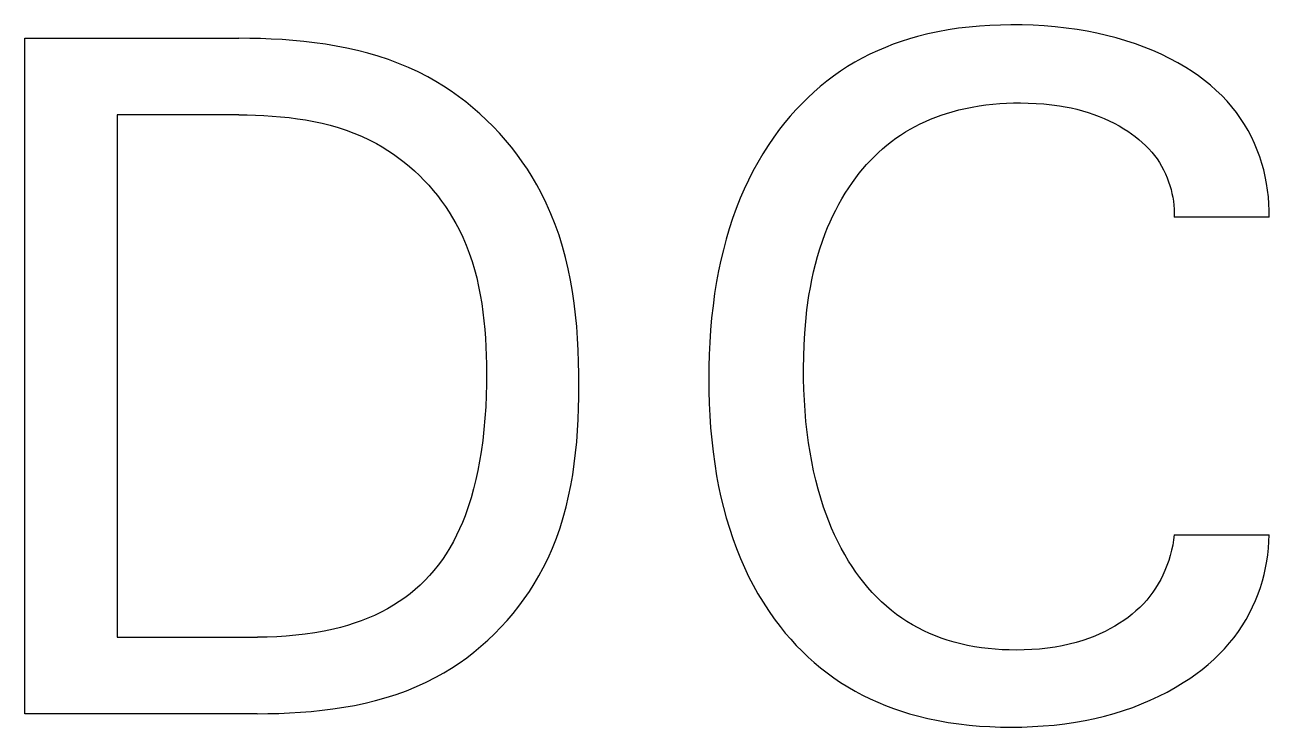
# Model space of a CAD drawing. Extents: x 10 to 622, y -523 to 292.
# Drawn here: x 285.577 to 286.211, y 117.151 to 117.509 of the extents above; entities that cross this region are included whole.
import ezdxf

# ---------------------------------------------------------------- set-up
doc = ezdxf.new("R2010")
doc.units = 0
doc.header["$LTSCALE"] = 5
doc.header["$MEASUREMENT"] = 0
doc.layers.get('0').update_dxf_attribs({"linetype": 'CONTINUOUS'})

msp = doc.modelspace()

# ---------------------------------------------------------------- linework, layer by layer
at = {"color": 7, "linetype": 'Continuous'}
for p, q in [((286.0525206284902, 117.5070306659788), (286.0472399001984, 117.5062437147582)), ((286.0578244459043, 117.5076594192925), (286.0525206284902, 117.5070306659788)), ((286.0631459067578, 117.5081383188054), (286.0578244459043, 117.5076594192925)), ((286.0684795653276, 117.5084757085627), (286.0631459067578, 117.5081383188054)), ((286.0738199759106, 117.5086799326909), (286.0684795653276, 117.5084757085627)), ((286.0791616928242, 117.5087593352757), (286.0738199759106, 117.5086799326909)), ((286.0848128890422, 117.5087141233343), (286.0791616928242, 117.5087593352757)), ((286.0904568558761, 117.5085331360792), (286.0848128890422, 117.5087141233343)), ((286.0960910034647, 117.5082111470343), (286.0904568558761, 117.5085331360792)), ((286.1017127418652, 117.5077429296019), (286.0960910034647, 117.5082111470343)), ((286.1073194811959, 117.5071232572857), (286.1017127418652, 117.5077429296019)), ((286.1129086314938, 117.5063469035285), (286.1073194811959, 117.5071232572857)), ((285.5768608732686, 117.1577098552684), (285.5768608732686, 117.5019286296305)), ((285.5768608732686, 117.5019286296305), (285.6859082099949, 117.5019286296305)), ((285.6913793511832, 117.5018900620834), (285.6859082099949, 117.5019286296305)), ((285.6968748010001, 117.5017691430293), (285.6913793511832, 117.5018900620834)), ((285.7023872389045, 117.501558047768), (285.6968748010001, 117.5017691430293)), ((285.7079093443957, 117.5012489516195), (285.7023872389045, 117.501558047768)), ((285.7134337969323, 117.5008340299039), (285.7079093443957, 117.5012489516195)), ((285.7189532759736, 117.5003054579615), (285.7134337969323, 117.5008340299039)), ((285.7244604609982, 117.499655411072), (285.7189532759736, 117.5003054579615)), ((286.0233124195756, 117.5003237529869), (286.0192320202773, 117.4988711851529)), ((286.0274339402612, 117.5016499373342), (286.0233124195756, 117.5003237529869)), ((286.0315907070053, 117.5028502327765), (286.0274339402612, 117.5016499373342)), ((286.036769493753, 117.504161842253), (286.0315907070053, 117.5028502327765)), ((286.0419877067117, 117.5052902215449), (286.036769493753, 117.504161842253)), ((286.0472399001984, 117.5062437147582), (286.0419877067117, 117.5052902215449)), ((286.117937422744, 117.5055065253425), (286.1129086314938, 117.5063469035285)), ((286.1229427633207, 117.5045279943642), (286.117937422744, 117.5055065253425)), ((286.127917655965, 117.5034051738613), (286.1229427633207, 117.5045279943642)), ((286.1328551034381, 117.502131927142), (286.127917655965, 117.5034051738613)), ((286.1377481085216, 117.5007021174943), (286.1328551034381, 117.502131927142)), ((286.1425896739361, 117.4991096082464), (286.1377481085216, 117.5007021174943)), ((285.7299480314854, 117.4988760645957), (285.7244604609982, 117.499655411072)), ((285.7354086669143, 117.4979595938124), (285.7299480314854, 117.4988760645957)), ((285.7408350467437, 117.4968981740826), (285.7354086669143, 117.4979595938124)), ((285.7462198504526, 117.4956839807061), (285.7408350467437, 117.4968981740826)), ((285.7515557575201, 117.4943091890029), (285.7462198504526, 117.4956839807061)), ((285.7568354473849, 117.4927659742931), (285.7515557575201, 117.4943091890029)), ((286.0112180870349, 117.495584920516), (286.0072963037072, 117.4937502345094)), ((286.0151986176542, 117.4972917391898), (286.0112180870349, 117.495584920516)), ((286.0192320202773, 117.4988711851529), (286.0151986176542, 117.4972917391898)), ((286.1470244005397, 117.4974833275934), (286.1425896739361, 117.4991096082464)), ((286.1514020693787, 117.4957083416559), (286.1470244005397, 117.4974833275934)), ((286.1557158131262, 117.4937809556706), (286.1514020693787, 117.4957083416559)), ((285.7620515995665, 117.491046511917), (285.7568354473849, 117.4927659742931)), ((285.7671968935034, 117.4891429771542), (285.7620515995665, 117.491046511917)), ((285.7722640086748, 117.4870475453451), (285.7671968935034, 117.4891429771542)), ((285.9959421905579, 117.4874740265548), (285.9923141494801, 117.4851229252386)), ((285.9996524801605, 117.4896952821509), (285.9959421905579, 117.4874740265548)), ((286.0034391429797, 117.4917871866086), (285.9996524801605, 117.4896952821509)), ((286.0072963037072, 117.4937502345094), (286.0034391429797, 117.4917871866086)), ((286.1599587643952, 117.4916974748132), (286.1557158131262, 117.4937809556706)), ((286.1641240558389, 117.4894542043409), (286.1599587643952, 117.4916974748132)), ((286.1682048201509, 117.4870474494498), (286.1641240558389, 117.4894542043409)), ((285.7772456245799, 117.4847523918298), (285.7722640086748, 117.4870475453451)), ((285.7821344206371, 117.4822496919082), (285.7772456245799, 117.4847523918298)), ((285.7861674774418, 117.4799808888666), (285.7821344206371, 117.4822496919082)), ((285.9887962832141, 117.482659017396), (285.9853671095926, 117.4800718096595)), ((285.9923141494801, 117.4851229252386), (285.9887962832141, 117.482659017396)), ((286.1714841389388, 117.4849479368866), (286.1682048201509, 117.4870474494498)), ((286.1746908575934, 117.4827342222328), (286.1714841389388, 117.4849479368866)), ((286.1778139127207, 117.4804046668048), (286.1746908575934, 117.4827342222328)), ((285.7901255921904, 117.4775651081138), (285.7861674774418, 117.4799808888666)), ((285.7940046065986, 117.4750076060525), (285.7901255921904, 117.4775651081138)), ((285.7978003623818, 117.4723136391264), (285.7940046065986, 117.4750076060525)), ((285.9820283399703, 117.4773666525455), (285.9787816857216, 117.4745488965299)), ((285.9853671095926, 117.4800718096595), (285.9820283399703, 117.4773666525455)), ((286.1808422409877, 117.4779576318376), (286.1778139127207, 117.4804046668048)), ((286.1837647790408, 117.475391478607), (286.1808422409877, 117.4779576318376)), ((286.1865704634863, 117.4727045683885), (286.1837647790408, 117.475391478607)), ((285.801508701236, 117.4694884637181), (285.7978003623818, 117.4723136391264)), ((285.8051254648968, 117.4665373362304), (285.801508701236, 117.4694884637181)), ((285.9725715688854, 117.4685969899199), (285.9696115290269, 117.4654735403584)), ((285.9756288582419, 117.4716238921695), (285.9725715688854, 117.4685969899199)), ((285.9787816857216, 117.4745488965299), (285.9756288582419, 117.4716238921695)), ((286.0699430436008, 117.4683520555638), (286.0734608514105, 117.4686436673829)), ((286.0734608514105, 117.4686436673829), (286.0769852315105, 117.4688453938191)), ((286.0769852315105, 117.4688453938191), (286.0805129488318, 117.4689611548156)), ((286.0805129488318, 117.4689611548156), (286.0840407683052, 117.4689948702144)), ((286.0840407683052, 117.4689948702144), (286.088027990335, 117.4689366518654)), ((286.088027990335, 117.4689366518654), (286.0920084809238, 117.4687698123057)), ((286.0920084809238, 117.4687698123057), (286.0959795178476, 117.4684857096394)), ((286.0959795178476, 117.4684857096394), (286.0999383788827, 117.4680757020113)), ((286.1892482310111, 117.469895262478), (286.1865704634863, 117.4727045683885)), ((286.1917870182418, 117.4669619220906), (286.1892482310111, 117.469895262478)), ((285.6239439515313, 117.4628960258834), (285.6239439515313, 117.1967424590156)), ((285.6859082099949, 117.4628960258834), (285.6239439515313, 117.4628960258834)), ((285.6859082099949, 117.4628960258834), (285.6901307752308, 117.4628629545989)), ((285.6901307752308, 117.4628629545989), (285.694373416379, 117.4627593701188)), ((285.694373416379, 117.4627593701188), (285.6986295966639, 117.4625787163307)), ((285.6986295966639, 117.4625787163307), (285.7028927793509, 117.4623144372439)), ((285.7028927793509, 117.4623144372439), (285.7071564277052, 117.4619599768068)), ((285.8086464950801, 117.4634655131069), (285.8051254648968, 117.4665373362304)), ((285.8120676334811, 117.4602782507098), (285.8086464950801, 117.4634655131069)), ((285.9667504500616, 117.4622588939405), (285.9639900433438, 117.4589584012028)), ((285.9696115290269, 117.4654735403584), (285.9667504500616, 117.4622588939405)), ((286.0409438842554, 117.461764907177), (286.043655828655, 117.4627535623179)), ((286.043655828655, 117.4627535623179), (286.0463941462871, 117.4636636051598)), ((286.0463941462871, 117.4636636051598), (286.0491553786845, 117.4644952783972)), ((286.0491553786845, 117.4644952783972), (286.052565816316, 117.4654085200237)), ((286.052565816316, 117.4654085200237), (286.0560022366539, 117.4662083569729)), ((286.0560022366539, 117.4662083569729), (286.0594614046084, 117.4668987091069)), ((286.0594614046084, 117.4668987091069), (286.0629400851307, 117.4674834963285)), ((286.0629400851307, 117.4674834963285), (286.0664350431512, 117.46796663852)), ((286.0664350431512, 117.46796663852), (286.0699430436008, 117.4683520555638)), ((286.0999383788827, 117.4680757020113), (286.103882341866, 117.467531147566)), ((286.103882341866, 117.467531147566), (286.1068610930116, 117.4670232929166)), ((286.1068610930116, 117.4670232929166), (286.1098252584333, 117.4664299819068)), ((286.1098252584333, 117.4664299819068), (286.1127703856411, 117.4657481047832)), ((286.1127703856411, 117.4657481047832), (286.1156920222054, 117.4649745518532)), ((286.1156920222054, 117.4649745518532), (286.1185857156769, 117.4641062133633)), ((286.1185857156769, 117.4641062133633), (286.1214470135654, 117.4631399796413)), ((286.1214470135654, 117.4631399796413), (286.124092447487, 117.4621443051506)), ((286.124092447487, 117.4621443051506), (286.126702718752, 117.4610596322074)), ((286.1940383349494, 117.4640911821799), (286.1917870182418, 117.4669619220906)), ((286.1961552807155, 117.461116794716), (286.1940383349494, 117.4640911821799)), ((285.7071564277052, 117.4619599768068), (285.7114140049919, 117.4615087789478)), ((285.7114140049919, 117.4615087789478), (285.715658974456, 117.4609542876557)), ((285.715658974456, 117.4609542876557), (285.7198847993426, 117.4602899468588)), ((285.7198847993426, 117.4602899468588), (285.7240849429169, 117.4595092005258)), ((285.7240849429169, 117.4595092005258), (285.7282528684239, 117.4586054926255)), ((285.7282528684239, 117.4586054926255), (285.7323820391489, 117.4575722671063)), ((285.7323820391489, 117.4575722671063), (285.7364659183168, 117.4564029679167)), ((285.7364659183168, 117.4564029679167), (285.7404979691927, 117.4550910390052)), ((285.815384721836, 117.456980805503), (285.8120676334811, 117.4602782507098)), ((285.8185936018201, 117.4535784338487), (285.815384721836, 117.456980805503)), ((285.9639900433438, 117.4589584012028), (285.9613320202483, 117.4555774126618)), ((286.0279008088825, 117.4556339535314), (286.0304290093812, 117.45701931022)), ((286.0304290093812, 117.45701931022), (286.0330008756919, 117.4583248412384)), ((286.0330008756919, 117.4583248412384), (286.0356129492661, 117.4595507893014)), ((286.0356129492661, 117.4595507893014), (286.0382617716165, 117.4606973970629)), ((286.0382617716165, 117.4606973970629), (286.0409438842554, 117.461764907177)), ((286.126702718752, 117.4610596322074), (286.1292749576895, 117.4598854813757)), ((286.1292749576895, 117.4598854813757), (286.131806294568, 117.4586213731384)), ((286.131806294568, 117.4586213731384), (286.1342938596963, 117.4572668279786)), ((286.1342938596963, 117.4572668279786), (286.1367347833628, 117.4558213664399)), ((286.1367347833628, 117.4558213664399), (286.1387042785218, 117.4545639011592)), ((286.1981360907303, 117.4580461800433), (286.1961552807155, 117.461116794716)), ((286.1999790002044, 117.4548867585669), (286.1981360907303, 117.4580461800433)), ((285.7404979691927, 117.4550910390052), (285.744471655042, 117.4536299243607)), ((285.744471655042, 117.4536299243607), (285.7483804391096, 117.4520130679116)), ((285.7483804391096, 117.4520130679116), (285.7522177846607, 117.4502339136062)), ((285.7522177846607, 117.4502339136062), (285.7559771549403, 117.4482859054335)), ((285.8216901151894, 117.4500763922107), (285.8185936018201, 117.4535784338487)), ((285.8246701036395, 117.4464799369513), (285.8216901151894, 117.4500763922107)), ((285.9583227810991, 117.4514824077357), (285.9554583828727, 117.4472885008994)), ((285.9613320202483, 117.4555774126618), (285.9583227810991, 117.4514824077357)), ((286.0182909850704, 117.4492881899573), (286.0206127871932, 117.4509965029252)), ((286.0206127871932, 117.4509965029252), (286.0229892392705, 117.4526227925684)), ((286.0229892392705, 117.4526227925684), (286.025419732683, 117.454168528539)), ((286.025419732683, 117.454168528539), (286.0279008088825, 117.4556339535314)), ((286.1387042785218, 117.4545639011592), (286.1406332917913, 117.4532426801227)), ((286.1406332917913, 117.4532426801227), (286.1425148261554, 117.451855759547)), ((286.1425148261554, 117.451855759547), (286.1443418846586, 117.4504011956693)), ((286.1443418846586, 117.4504011956693), (286.1461074703054, 117.4488770446861)), ((286.2016822443687, 117.451645950611), (286.1999790002044, 117.4548867585669)), ((286.2032440584337, 117.4483311765806), (286.2016822443687, 117.451645950611)), ((285.7559771549403, 117.4482859054335), (285.7589292342535, 117.4465997208125)), ((285.7589292342535, 117.4465997208125), (285.7618241576592, 117.444804762593)), ((285.7618241576592, 117.444804762593), (285.7646590437424, 117.4429049074276)), ((285.827529408886, 117.4427943244939), (285.8246701036395, 117.4464799369513)), ((285.9554583828727, 117.4472885008994), (285.9527381103429, 117.4430018660406)), ((286.0095955182144, 117.4417131524581), (286.0116790700212, 117.4437113923145)), ((286.0116790700212, 117.4437113923145), (286.0138233496535, 117.4456422409788)), ((286.0138233496535, 117.4456422409788), (286.01602758027, 117.4475023047575)), ((286.01602758027, 117.4475023047575), (286.0182909850704, 117.4492881899573)), ((286.1461074703054, 117.4488770446861), (286.1478045860998, 117.4472813628751)), ((286.1478045860998, 117.4472813628751), (286.1494262350462, 117.4456122064126)), ((286.1494262350462, 117.4456122064126), (286.1509654201489, 117.4438676315356)), ((286.1509654201489, 117.4438676315356), (286.1523184878002, 117.4421753952042)), ((286.2046626776101, 117.4449498568403), (286.2032440584337, 117.4483311765806)), ((286.2059363371085, 117.4415094117346), (286.2046626776101, 117.4449498568403)), ((285.7646590437424, 117.4429049074276), (285.767431011149, 117.4409040319084)), ((285.767431011149, 117.4409040319084), (285.7701371785046, 117.4388060126471)), ((285.7701371785046, 117.4388060126471), (285.7727746644147, 117.4366147262966)), ((285.8302638726447, 117.4390248112614), (285.827529408886, 117.4427943244939)), ((285.8328693366312, 117.4351766536569), (285.8302638726447, 117.4390248112614)), ((285.9501612482231, 117.4386286770673), (285.9477270812674, 117.4341751078267)), ((285.9527381103429, 117.4430018660406), (285.9501612482231, 117.4386286770673)), ((286.0037169979538, 117.4353480223663), (286.0056137053598, 117.4375280738008)), ((286.0056137053598, 117.4375280738008), (286.0075734710537, 117.4396509150625)), ((286.0075734710537, 117.4396509150625), (286.0095955182144, 117.4417131524581)), ((286.1523184878002, 117.4421753952042), (286.1535926730421, 117.4404205522407)), ((286.1535926730421, 117.4404205522407), (286.1547865927832, 117.4386075144566)), ((286.1547865927832, 117.4386075144566), (286.1558988639932, 117.4367406936228)), ((286.2070122241104, 117.4381870619552), (286.2059363371085, 117.4415094117346)), ((286.2079537009298, 117.4348242786795), (286.2070122241104, 117.4381870619552)), ((285.7727746644147, 117.4366147262966), (285.775340587525, 117.4343340494486)), ((285.775340587525, 117.4343340494486), (285.7778320664206, 117.4319678587152)), ((285.7778320664206, 117.4319678587152), (285.7802462197679, 117.4295200307287)), ((285.8353416425413, 117.4312551081035), (285.8328693366312, 117.4351766536569)), ((285.8376766321106, 117.4272654309839), (285.8353416425413, 117.4312551081035)), ((285.9477270812674, 117.4341751078267), (285.9454348942296, 117.4296473322063)), ((285.9984129938111, 117.4284985438189), (286.0001158653687, 117.4308298637123)), ((286.0001158653687, 117.4308298637123), (286.0018841256764, 117.4331141544525)), ((286.0018841256764, 117.4331141544525), (286.0037169979538, 117.4353480223663)), ((286.1558988639932, 117.4367406936228), (286.1569281035804, 117.4348245015307)), ((286.1569281035804, 117.4348245015307), (286.1578729285349, 117.4328633499514)), ((286.1578729285349, 117.4328633499514), (286.1587319557651, 117.4308616506963)), ((286.1587319557651, 117.4308616506963), (286.1595038022205, 117.4288238155162)), ((286.2087592464031, 117.4314274578769), (286.2079537009298, 117.4348242786795)), ((286.2094273393872, 117.4280029954968), (286.2087592464031, 117.4314274578769)), ((285.7802462197679, 117.4295200307287), (285.7825801661519, 117.4269944421012)), ((285.7825801661519, 117.4269944421012), (285.7848310242183, 117.4243949694449)), ((285.7848310242183, 117.4243949694449), (285.7869959125931, 117.421725489392)), ((285.8398701470347, 117.4232128787212), (285.8376766321106, 117.4272654309839)), ((285.9432839718431, 117.4250515240739), (285.9412735988622, 117.420393857337)), ((285.9454348942296, 117.4296473322063), (285.9432839718431, 117.4250515240739)), ((285.9947664357881, 117.423007624083), (285.9965470813707, 117.425779970515)), ((285.9965470813707, 117.425779970515), (285.9984129938111, 117.4284985438189)), ((286.1595038022205, 117.4288238155162), (286.1601507036388, 117.4268724739695)), ((286.1601507036388, 117.4268724739695), (286.160717647126, 117.4248966092649)), ((286.160717647126, 117.4248966092649), (286.161203471936, 117.4228999239004)), ((286.2099564587387, 117.4245572875088), (286.2094273393872, 117.4280029954968)), ((286.210345083294, 117.4210967298216), (286.2099564587387, 117.4245572875088)), ((285.7869959125931, 117.421725489392), (285.7890719498813, 117.4189898785546)), ((285.7890719498813, 117.4189898785546), (285.7910562547088, 117.4161920135448)), ((285.8424785557725, 117.4179182067343), (285.8398701470347, 117.4232128787212)), ((285.8448556365958, 117.4125339040661), (285.8424785557725, 117.4179182067343)), ((285.9412735988622, 117.420393857337), (285.9392418896019, 117.4152562092685)), ((285.9914561623169, 117.4173146038868), (285.9930698613688, 117.4201847525309)), ((285.9930698613688, 117.4201847525309), (285.9947664357881, 117.423007624083)), ((286.161203471936, 117.4228999239004), (286.1616070174033, 117.4208861203744)), ((286.1616070174033, 117.4208861203744), (286.1619271227819, 117.4188589012253)), ((286.1619271227819, 117.4188589012253), (286.1621626274065, 117.4168219689312)), ((286.2105916919101, 117.4176277184453), (286.210345083294, 117.4210967298216)), ((285.7910562547088, 117.4161920135448), (285.7929459457013, 117.4133357709746)), ((285.7929459457013, 117.4133357709746), (285.7947381414841, 117.4104250274766)), ((285.8470107466668, 117.4070655656083), (285.8448556365958, 117.4125339040661)), ((285.9392418896019, 117.4152562092685), (285.937371041935, 117.4100584691872)), ((285.9871003599959, 117.4084529752784), (285.9884726073757, 117.4114454672526)), ((285.9884726073757, 117.4114454672526), (285.9899241428976, 117.414400426118)), ((285.9899241428976, 117.414400426118), (285.9914561623169, 117.4173146038868)), ((286.1621626274065, 117.4168219689312), (286.162312370551, 117.4147790260103)), ((286.162312370551, 117.4147790260103), (286.16237519151, 117.4127337749809)), ((286.16237519151, 117.4127337749809), (286.1623499295777, 117.4106899183414)), ((286.2106947634434, 117.4141566492886), (286.2105916919101, 117.4176277184453)), ((286.2106527767307, 117.4106899183414), (286.2106947634434, 117.4141566492886)), ((285.7947381414841, 117.4104250274766), (285.7964299606627, 117.4074636596626)), ((285.7964299606627, 117.4074636596626), (285.7980185219034, 117.4044555441449)), ((285.8489532431881, 117.4015187862117), (285.8470107466668, 117.4070655656083)), ((285.937371041935, 117.4100584691872), (285.9356559575965, 117.4048066336069)), ((285.9845889466418, 117.4023683840748), (285.9858062050031, 117.4054261982232)), ((285.9858062050031, 117.4054261982232), (285.9871003599959, 117.4084529752784)), ((286.2106527767307, 117.4106899183414), (286.1623499295777, 117.4106899183414)), ((285.7980185219034, 117.4044555441449), (285.7999223028838, 117.4004908520032)), ((285.7999223028838, 117.4004908520032), (285.8016548559607, 117.396459156928)), ((285.8506924833423, 117.3958991607273), (285.8489532431881, 117.4015187862117)), ((285.9340915382812, 117.3995066990212), (285.9326726857651, 117.3941646619235)), ((285.9356559575965, 117.4048066336069), (285.9340915382812, 117.3995066990212)), ((285.9831826608039, 117.3985333621017), (285.9845889466418, 117.4023683840748)), ((285.8016548559607, 117.396459156928), (285.803223440647, 117.392365549449)), ((285.8522378243724, 117.390212284006), (285.8506924833423, 117.3958991607273)), ((285.9326726857651, 117.3941646619235), (285.9313943017223, 117.3887865188478)), ((285.9807053159765, 117.390750444709), (285.9818893524272, 117.39465941346)), ((285.9818893524272, 117.39465941346), (285.9831826608039, 117.3985333621017)), ((285.803223440647, 117.392365549449), (285.8046353165573, 117.3882151201167)), ((285.8046353165573, 117.3882151201167), (285.8058977432455, 117.3840129594609)), ((285.8535986234205, 117.3844637509596), (285.8522378243724, 117.390212284006)), ((285.9313943017223, 117.3887865188478), (285.9302512879085, 117.3833782662878)), ((285.9786502366507, 117.3828430731961), (285.9796268458961, 117.3868103624279)), ((285.9796268458961, 117.3868103624279), (285.9807053159765, 117.390750444709)), ((285.8058977432455, 117.3840129594609), (285.8070179803054, 117.3797641579914)), ((285.8070179803054, 117.3797641579914), (285.8080032873113, 117.3754738062785)), ((285.8547842377093, 117.3786591563986), (285.8535986234205, 117.3844637509596)), ((285.9302512879085, 117.3833782662878), (285.9292385460386, 117.3779459007572)), ((285.9777717826645, 117.3788524835525), (285.9786502366507, 117.3828430731961)), ((285.8080032873113, 117.3754738062785), (285.8088609238167, 117.3711469948119)), ((285.8558040244213, 117.3728040951941), (285.8547842377093, 117.3786591563986)), ((285.9292385460386, 117.3779459007572), (285.9282443698311, 117.371782754638)), ((285.9762945183484, 117.3708170293675), (285.9769877784223, 117.3748425000966)), ((285.9769877784223, 117.3748425000966), (285.9777717826645, 117.3788524835525)), ((285.8088609238167, 117.3711469948119), (285.8095981494362, 117.3667888141619)), ((285.8566673407593, 117.3669041622173), (285.8558040244213, 117.3728040951941)), ((285.9282443698311, 117.371782754638), (285.9274037483026, 117.365599328485)), ((285.9752543859984, 117.3634677015655), (285.9762945183484, 117.3708170293675)), ((285.8095981494362, 117.3667888141619), (285.8102222237031, 117.3624043548584)), ((285.8102222237031, 117.3624043548584), (285.810740406232, 117.3579987074113)), ((285.8573835439257, 117.3609649523396), (285.8566673407593, 117.3669041622173)), ((285.8579619911235, 117.3549920604119), (285.8573835439257, 117.3609649523396)), ((285.9274037483026, 117.365599328485), (285.9267102920442, 117.3593984910984)), ((285.974614635806, 117.3575659449581), (285.9752543859984, 117.3634677015655)), ((285.810740406232, 117.3579987074113), (285.8111599565966, 117.353576962391)), ((285.8584120395145, 117.348991081285), (285.8579619911235, 117.3549920604119)), ((285.9267102920442, 117.3593984910984), (285.926157611687, 117.353183111238)), ((285.9741336092034, 117.3516487252944), (285.974614635806, 117.3575659449581)), ((285.8111599565966, 117.353576962391), (285.8114881343508, 117.349144210287)), ((285.8114881343508, 117.349144210287), (285.8117321990686, 117.3447055416696)), ((285.8587430463218, 117.3429676098302), (285.8584120395145, 117.348991081285)), ((285.926157611687, 117.353183111238), (285.9257393178829, 117.3469560577244)), ((285.9737999899983, 117.3457200617332), (285.9741336092034, 117.3516487252944)), ((285.8117321990686, 117.3447055416696), (285.8118994103644, 117.3402660470487)), ((285.8589643687482, 117.3369272408986), (285.8587430463218, 117.3429676098302)), ((285.9257393178829, 117.3469560577244), (285.9254490212022, 117.340720199297)), ((285.9736024619782, 117.3397839734743), (285.9737999899983, 117.3457200617332)), ((285.8118994103644, 117.3402660470487), (285.8119970277716, 117.3358308169744)), ((285.8119970277716, 117.3358308169744), (285.8120323108844, 117.3314049419768)), ((285.8590853639557, 117.3308755693613), (285.8589643687482, 117.3369272408986)), ((285.9254490212022, 117.340720199297), (285.9252803322968, 117.3344784047763)), ((285.9735297089104, 117.3338444797173), (285.9736024619782, 117.3397839734743)), ((285.8120323108844, 117.3314049419768), (285.8119919541691, 117.3256071505758)), ((285.8591153891673, 117.3248181900895), (285.8590853639557, 117.3308755693613)), ((285.9252803322968, 117.3344784047763), (285.9252268617776, 117.3282335429222)), ((285.9735655894048, 117.3283775323083), (285.9735297089104, 117.3338444797173)), ((285.8119919541691, 117.3256071505758), (285.8118482664402, 117.3198323460439)), ((285.8590658782168, 117.319102138944), (285.8591153891673, 117.3248181900895)), ((285.9252268617776, 117.3282335429222), (285.9252836623097, 117.3220322202884)), ((285.9737025674391, 117.3229132406888), (285.9735655894048, 117.3283775323083)), ((285.9739456072961, 117.3174537406757), (285.9737025674391, 117.3229132406888)), ((285.8118482664402, 117.3198323460439), (285.8115930975284, 117.3140785500949)), ((285.8589345162535, 117.313391316421), (285.8590658782168, 117.319102138944)), ((285.9252836623097, 117.3220322202884), (285.9254546748741, 117.3158337504993)), ((285.9742996732584, 117.3120011680856), (285.9739456072961, 117.3174537406757)), ((285.8115930975284, 117.3140785500949), (285.8112182973052, 117.3083437845036)), ((285.8587121241977, 117.3076910516547), (285.8589345162535, 117.313391316421)), ((285.9254546748741, 117.3158337504993), (285.9257468003283, 117.3096411821386)), ((285.9747697295885, 117.3065576587557), (285.9742996732584, 117.3120011680856)), ((285.8112182973052, 117.3083437845036), (285.8107157156217, 117.3026260710042)), ((285.8583895229091, 117.3020066737998), (285.8587121241977, 117.3076910516547)), ((285.9257468003283, 117.3096411821386), (285.9261669395704, 117.3034575638102)), ((285.9753607406095, 117.3011253485025), (285.9747697295885, 117.3065576587557)), ((285.8107157156217, 117.3026260710042), (285.8100772023896, 117.2969234313512)), ((285.8579575332878, 117.29634351195), (285.8583895229091, 117.3020066737998)), ((285.9261669395704, 117.3034575638102), (285.9267219934779, 117.297285944098)), ((285.9760776705433, 117.2957063731227), (285.9753607406095, 117.3011253485025)), ((285.8092946074196, 117.2912338872786), (285.8085218883089, 117.2864811508193)), ((285.8100772023896, 117.2969234313512), (285.8092946074196, 117.2912338872786)), ((285.8574069762543, 117.2907068952802), (285.8579575332878, 117.29634351195)), ((285.9267219934779, 117.297285944098), (285.9274188629288, 117.2911293716259)), ((285.9274188629288, 117.2911293716259), (285.9282644488209, 117.2849908949779)), ((285.9768174436651, 117.2909489504083), (285.9760776705433, 117.2957063731227)), ((285.8085218883089, 117.2864811508193), (285.8076324226425, 117.281743629012)), ((285.8559134434502, 117.2795346139974), (285.8567286726683, 117.2851021529247)), ((285.8567286726683, 117.2851021529247), (285.8574069762543, 117.2907068952802)), ((285.9282644488209, 117.2849908949779), (285.9292656520117, 117.2788735627577)), ((285.9776646449558, 117.286208501162), (285.9768174436651, 117.2909489504083)), ((285.97862525961, 117.2814900080318), (285.9776646449558, 117.286208501162)), ((285.8076324226425, 117.281743629012), (285.8066161418595, 117.2770287459065)), ((285.8549521094799, 117.2740096076532), (285.8559134434502, 117.2795346139974)), ((285.9292656520117, 117.2788735627577), (285.9302851625388, 117.2734899101366)), ((285.9797052728029, 117.2767984536451), (285.97862525961, 117.2814900080318)), ((285.805462977439, 117.2723439255527), (285.8041628608605, 117.2676965920206)), ((285.8066161418595, 117.2770287459065), (285.805462977439, 117.2723439255527)), ((285.8538354916576, 117.2685324630464), (285.8549521094799, 117.2740096076532)), ((285.9302851625388, 117.2734899101366), (285.9314363801186, 117.268131081885)), ((285.9809106697091, 117.27213882067), (285.9797052728029, 117.2767984536451)), ((285.9822474355441, 117.2675160917541), (285.9809106697091, 117.27213882067)), ((285.8041628608605, 117.2676965920206), (285.802705723583, 117.2630941693599)), ((285.8525544108631, 117.263108509271), (285.8538354916576, 117.2685324630464)), ((285.9314363801186, 117.268131081885), (285.9327241706278, 117.262803020353)), ((285.9837215554622, 117.2629352495452), (285.9822474355441, 117.2675160917541)), ((285.802705723583, 117.2630941693599), (285.8010814970454, 117.2585440816406)), ((285.8510996880171, 117.2577430755017), (285.8525544108631, 117.263108509271)), ((285.9327241706278, 117.262803020353), (285.9341533999228, 117.2575116679108)), ((285.9849801059635, 117.2593684499886), (285.9837215554622, 117.2629352495452)), ((285.9863294665406, 117.2558344002567), (285.9849801059635, 117.2593684499886)), ((285.799757467791, 117.2551949721721), (285.7983310849222, 117.2518868158287)), ((285.8010814970454, 117.2585440816406), (285.799757467791, 117.2551949721721)), ((285.8494621439994, 117.2524414908526), (285.8510996880171, 117.2577430755017)), ((285.9341533999228, 117.2575116679108), (285.9357289339205, 117.2522629668676)), ((285.9877719357652, 117.252336908624), (285.9863294665406, 117.2558344002567)), ((285.7967982344372, 117.2486274274698), (285.7951548024156, 117.2454246219347)), ((285.7983310849222, 117.2518868158287), (285.7967982344372, 117.2486274274698)), ((285.845601876009, 117.2420511854929), (285.8476325996899, 117.2472090844783)), ((285.8476325996899, 117.2472090844783), (285.8494621439994, 117.2524414908526)), ((285.9357289339205, 117.2522629668676), (285.9374556384773, 117.247062859614)), ((285.9374556384773, 117.247062859614), (285.9393383794699, 117.2419172884595)), ((285.9893098122898, 117.2488797832637), (285.9877719357652, 117.252336908624)), ((285.9909453947263, 117.2454668324099), (285.9893098122898, 117.2488797832637)), ((286.1623499295777, 117.2489485665373), (286.16201423854, 117.246282430914)), ((286.1623499295777, 117.2489485665373), (286.2106527767307, 117.2489485665373)), ((286.2105817646608, 117.2455429279634), (286.2106527767307, 117.2489485665373)), ((285.793396674876, 117.2422862140831), (285.7915197378979, 117.2392200187543)), ((285.7951548024156, 117.2454246219347), (285.793396674876, 117.2422862140831)), ((285.8433607938366, 117.2369731230508), (285.845601876009, 117.2420511854929)), ((285.9393383794699, 117.2419172884595), (285.9413820227749, 117.2368321957945)), ((285.9926809816664, 117.2421018642763), (285.9909453947263, 117.2454668324099)), ((285.9945188717625, 117.2387886870566), (285.9926809816664, 117.2421018642763)), ((286.1610011082698, 117.2409850994523), (286.1603255001193, 117.2383664786142)), ((286.161564326257, 117.2436258460455), (286.1610011082698, 117.2409850994523)), ((286.16201423854, 117.246282430914), (286.161564326257, 117.2436258460455)), ((286.2100226928698, 117.2387488647713), (286.2103710831503, 117.2421412511856)), ((286.2103710831503, 117.2421412511856), (286.2105817646608, 117.2455429279634)), ((285.7895198775203, 117.2362338507875), (285.7873929797618, 117.2333355250425)), ((285.7915197378979, 117.2392200187543), (285.7895198775203, 117.2362338507875)), ((285.8409001740731, 117.2319802263067), (285.8433607938366, 117.2369731230508)), ((285.9413820227749, 117.2368321957945), (285.9434036586346, 117.2322224524508)), ((285.9964613636268, 117.2355311090049), (285.9945188717625, 117.2387886870566)), ((285.9982653009348, 117.2327042871981), (285.9964613636268, 117.2355311090049)), ((286.1595384173261, 117.2357762710112), (286.1586407754313, 117.2332207641432)), ((286.1603255001193, 117.2383664786142), (286.1595384173261, 117.2357762710112)), ((286.2089206286374, 117.2320132770191), (286.2095385544889, 117.2353710972068)), ((286.2095385544889, 117.2353710972068), (286.2100226928698, 117.2387488647713)), ((285.7830285119154, 117.2281267809146), (285.7806846912109, 117.2256594649012)), ((285.7852664373382, 117.2306866935197), (285.7830285119154, 117.2281267809146)), ((285.7873929797618, 117.2333355250425), (285.7852664373382, 117.2306866935197)), ((285.8363502714625, 117.223948142955), (285.8387006241434, 117.2279304807229)), ((285.8387006241434, 117.2279304807229), (285.8409001740731, 117.2319802263067)), ((285.9434036586346, 117.2322224524508), (285.9455663077852, 117.2276756883056)), ((285.9455663077852, 117.2276756883056), (285.9478712647118, 117.223198899342)), ((286.0001529431167, 117.2299297001855), (285.9982653009348, 117.2327042871981)), ((286.0021246345333, 117.2272132570693), (286.0001529431167, 117.2299297001855)), ((286.1565900139453, 117.228390899636), (286.1554516644782, 117.2261223199113)), ((286.1576334899554, 117.2307062454903), (286.1565900139453, 117.228390899636)), ((286.1586407754313, 117.2332207641432), (286.1576334899554, 117.2307062454903)), ((286.2072912572036, 117.2253787928813), (286.2081708759856, 117.2286807327349)), ((286.2081708759856, 117.2286807327349), (286.2089206286374, 117.2320132770191)), ((285.7782404629631, 117.2232884230926), (285.7757013148697, 117.221017333102)), ((285.7806846912109, 117.2256594649012), (285.7782404629631, 117.2232884230926)), ((285.8338539040932, 117.2200390592146), (285.8363502714625, 117.223948142955)), ((285.9478712647118, 117.223198899342), (285.9503198239203, 117.2187990815638)), ((286.0041807195649, 117.2245608669925), (286.0021246345333, 117.2272132570693)), ((286.006321542532, 117.2219784391185), (286.0041807195649, 117.2245608669925)), ((286.0085474478151, 117.2194718825698), (286.006321542532, 117.2219784391185)), ((286.1528933659351, 117.2217462036206), (286.1514749271902, 117.2196490393583)), ((286.1542191967699, 117.2239056925189), (286.1528933659351, 117.2217462036206)), ((286.1554516644782, 117.2261223199113), (286.1542191967699, 117.2239056925189)), ((286.2051502638279, 117.2188880404515), (286.206283732921, 117.2221127859445)), ((286.206283732921, 117.2221127859445), (286.2072912572036, 117.2253787928813)), ((285.7703602101392, 117.2167897191079), (285.7675692289582, 117.2148405503511)), ((285.7730727347093, 117.2188498725626), (285.7703602101392, 117.2167897191079)), ((285.7757013148697, 117.221017333102), (285.7730727347093, 117.2188498725626)), ((285.828442277521, 117.2124640387441), (285.8312163100985, 117.2162090757337)), ((285.8312163100985, 117.2162090757337), (285.8338539040932, 117.2200390592146)), ((285.9503198239203, 117.2187990815638), (285.9529132799362, 117.2144832309544)), ((286.0108587797747, 117.2170471064894), (286.0085474478151, 117.2194718825698)), ((286.0132558827714, 117.21471002), (286.0108587797747, 117.2170471064894)), ((286.1483632465698, 117.2156624294507), (286.1466200112101, 117.2137267863858)), ((286.1499646356698, 117.2176193859144), (286.1483632465698, 117.2156624294507)), ((286.1514749271902, 117.2196490393583), (286.1499646356698, 117.2176193859144)), ((286.202313490778, 117.212156594866), (286.2038015220145, 117.2154924422937)), ((286.2038015220145, 117.2154924422937), (286.2051502638279, 117.2188880404515)), ((285.758276933541, 117.2094311114107), (285.7549605629833, 117.2078414139443)), ((285.7615273777193, 117.211151259835), (285.758276933541, 117.2094311114107)), ((285.7647052788235, 117.2130060439254), (285.7615273777193, 117.211151259835)), ((285.7675692289582, 117.2148405503511), (285.7647052788235, 117.2130060439254)), ((285.8225040488288, 117.2052521891466), (285.8255365944034, 117.2088097944779)), ((285.8255365944034, 117.2088097944779), (285.828442277521, 117.2124640387441)), ((285.9529132799362, 117.2144832309544), (285.9556529272854, 117.2102583434969)), ((285.9556529272854, 117.2102583434969), (285.9585400604735, 117.2061314151953)), ((286.0157391011658, 117.212466532265), (286.0132558827714, 117.21471002)), ((286.0183087793384, 117.2103225524068), (286.0157391011658, 117.212466532265)), ((286.0208731442716, 117.2083504030579), (286.0183087793384, 117.2103225524068)), ((286.1428738966132, 117.2101012219824), (286.1408850250757, 117.2084101676579)), ((286.1447878932779, 117.2118732393975), (286.1428738966132, 117.2101012219824)), ((286.1466200112101, 117.2137267863858), (286.1447878932779, 117.2118732393975)), ((286.1989291407787, 117.2056901897388), (286.2006885653143, 117.2088870075478)), ((286.2006885653143, 117.2088870075478), (286.202313490778, 117.212156594866)), ((285.7411681511595, 117.2027034393134), (285.7376213993094, 117.2017032259338)), ((285.744682060165, 117.2038131800901), (285.7411681511595, 117.2027034393134)), ((285.7481565095904, 117.2050366329921), (285.744682060165, 117.2038131800901)), ((285.7515848827818, 117.2063779827075), (285.7481565095904, 117.2050366329921)), ((285.7549605629833, 117.2078414139443), (285.7515848827818, 117.2063779827075)), ((285.8193494288399, 117.2017970689821), (285.8225040488288, 117.2052521891466)), ((285.9585400604735, 117.2061314151953), (285.9615759740263, 117.2021094420326)), ((286.0235135196957, 117.2064776812614), (286.0208731442716, 117.2083504030579)), ((286.0262248818796, 117.2047054046901), (286.0235135196957, 117.2064776812614)), ((286.0290022070716, 117.2030345909964), (286.0262248818796, 117.2047054046901)), ((286.0318404715608, 117.201466257853), (286.0290022070716, 117.2030345909964)), ((286.1321096882668, 117.2023195163815), (286.1296278344975, 117.2009156017655)), ((286.1345391994004, 117.203817118459), (286.1321096882668, 117.2023195163815)), ((286.1367106726195, 117.2052686823891), (286.1345391994004, 117.203817118459)), ((286.1388282824646, 117.2067995099611), (286.1367106726195, 117.2052686823891)), ((286.1408850250757, 117.2084101676579), (286.1388282824646, 117.2067995099611)), ((286.1950163751731, 117.1995409003286), (286.1970376123262, 117.2025726508793)), ((286.1970376123262, 117.2025726508793), (286.1989291407787, 117.2056901897388)), ((285.6239439515313, 117.1967424590156), (285.6954224071586, 117.1967424590156)), ((285.7002800641731, 117.1967949749958), (285.6954224071586, 117.1967424590156)), ((285.7051397152469, 117.1969588164303), (285.7002800641731, 117.1967949749958)), ((285.7099961625958, 117.1972434235998), (285.7051397152469, 117.1969588164303)), ((285.7148442084348, 117.1976582367852), (285.7099961625958, 117.1972434235998)), ((285.7196786550002, 117.1982126962675), (285.7148442084348, 117.1976582367852)), ((285.7244943045274, 117.1989162423071), (285.7196786550002, 117.1982126962675)), ((285.7292859592118, 117.1997783152053), (285.7244943045274, 117.1989162423071)), ((285.7340484212891, 117.2008083552431), (285.7292859592118, 117.1997783152053)), ((285.7376213993094, 117.2017032259338), (285.7340484212891, 117.2008083552431)), ((285.8126931178099, 117.1952176691016), (285.8160775224793, 117.1984502802164)), ((285.8160775224793, 117.1984502802164), (285.8193494288399, 117.2017970689821)), ((285.9615759740263, 117.2021094420326), (285.9642282949151, 117.1988331599629)), ((285.9642282949151, 117.1988331599629), (285.9669830826462, 117.1956398387485)), ((286.034734651616, 117.2000014229122), (286.0318404715608, 117.201466257853)), ((286.0376797235057, 117.1986411038469), (286.034734651616, 117.2000014229122)), ((286.0406706634988, 117.1973863182892), (286.0376797235057, 117.1986411038469)), ((286.0437024478842, 117.1962380839522), (286.0406706634988, 117.1973863182892)), ((286.0467700529103, 117.1951974184479), (286.0437024478842, 117.1962380839522)), ((286.119251429603, 117.1962274455065), (286.1158171406881, 117.1950403416616)), ((286.1219054356653, 117.1972612964915), (286.119251429603, 117.1962274455065)), ((286.1245219863921, 117.1983869604642), (286.1219054356653, 117.1972612964915)), ((286.1270973599275, 117.1996049060076), (286.1245219863921, 117.1983869604642)), ((286.1296278344975, 117.2009156017655), (286.1270973599275, 117.1996049060076)), ((286.1905943553446, 117.1937608017929), (286.192867824454, 117.1966014474864)), ((286.192867824454, 117.1966014474864), (286.1950163751731, 117.1995409003286)), ((285.8056059657357, 117.1891183646513), (285.8092010028744, 117.1921050818292)), ((285.8092010028744, 117.1921050818292), (285.8126931178099, 117.1952176691016)), ((285.9669830826462, 117.1956398387485), (285.9698379404241, 117.1925342143334)), ((285.9698379404241, 117.1925342143334), (285.972790471393, 117.1895210225809)), ((286.0501784708282, 117.1941776453426), (286.0467700529103, 117.1951974184479)), ((286.0536199681904, 117.1932845795934), (286.0501784708282, 117.1941776453426)), ((286.0570903981328, 117.1925136727743), (286.0536199681904, 117.1932845795934)), ((286.0605856138316, 117.1918603764595), (286.0570903981328, 117.1925136727743)), ((286.0641014683818, 117.1913201422232), (286.0605856138316, 117.1918603764595)), ((286.0676338149597, 117.1908884216392), (286.0641014683818, 117.1913201422232)), ((286.0711785067009, 117.1905606662414), (286.0676338149597, 117.1908884216392)), ((286.0747313967413, 117.1903323276645), (286.0711785067009, 117.1905606662414)), ((286.0782883382366, 117.1901988574422), (286.0747313967413, 117.1903323276645)), ((286.0818451843428, 117.1901557071283), (286.0782883382366, 117.1901988574422)), ((286.0858352707993, 117.1902116609632), (286.0818451843428, 117.1901557071283)), ((286.0898172386333, 117.1903836208177), (286.0858352707993, 117.1902116609632)), ((286.0937883206093, 117.1906793972385), (286.0898172386333, 117.1903836208177)), ((286.0977457494513, 117.1911068006913), (286.0937883206093, 117.1906793972385)), ((286.1016867579036, 117.1916736417228), (286.0977457494513, 117.1911068006913)), ((286.1052627584887, 117.1923185523823), (286.1016867579036, 117.1916736417228)), ((286.1088150155309, 117.193091141601), (286.1052627584887, 117.1923185523823)), ((286.112335739481, 117.1939966558602), (286.1088150155309, 117.193091141601)), ((286.1158171406881, 117.1950403416616), (286.112335739481, 117.1939966558602)), ((286.1853308382143, 117.1880312243682), (286.1880276514247, 117.1908367946343)), ((286.1880276514247, 117.1908367946343), (286.1905943553446, 117.1937608017929)), ((285.7942512016078, 117.1809718959025), (285.7981262770395, 117.1835459254459)), ((285.7981262770395, 117.1835459254459), (285.8019127944365, 117.1862633637796)), ((285.8019127944365, 117.1862633637796), (285.8056059657357, 117.1891183646513)), ((285.972790471393, 117.1895210225809), (285.9758382787776, 117.1866049994148)), ((285.9758382787776, 117.1866049994148), (285.9789789657625, 117.1837908806982)), ((285.9789789657625, 117.1837908806982), (285.9822101355118, 117.181083402355)), ((286.1795874115522, 117.1827669568611), (286.1825140476108, 117.1853419815816)), ((286.1825140476108, 117.1853419815816), (286.1853308382143, 117.1880312243682)), ((285.7862545288109, 117.176277448033), (285.7902923561841, 117.1785471213407)), ((285.7902923561841, 117.1785471213407), (285.7942512016078, 117.1809718959025)), ((285.9822101355118, 117.181083402355), (285.9855293912503, 117.1784873002686)), ((285.9855293912503, 117.1784873002686), (285.9889343361222, 117.1760073103427)), ((286.1702497499026, 117.1757060970471), (286.1734451307601, 117.1779511240071)), ((286.1734451307601, 117.1779511240071), (286.176561061956, 117.1803040407939)), ((286.176561061956, 117.1803040407939), (286.1795874115522, 117.1827669568611)), ((285.7712527414584, 117.1694388023947), (285.7763450361116, 117.1715046697393)), ((285.7763450361116, 117.1715046697393), (285.7813483468707, 117.1737812808574)), ((285.7813483468707, 117.1737812808574), (285.7862545288109, 117.176277448033)), ((285.9889343361222, 117.1760073103427), (285.9924225733724, 117.1736481684606)), ((285.9924225733724, 117.1736481684606), (285.9960585020614, 117.1713731467221)), ((285.9960585020614, 117.1713731467221), (285.9997726666361, 117.1692272822054)), ((286.1587167578381, 117.1687510303221), (286.1628927421949, 117.1710812589205)), ((286.1628927421949, 117.1710812589205), (286.1669850512807, 117.1735668505413)), ((286.1669850512807, 117.1735668505413), (286.1702497499026, 117.1757060970471)), ((285.7501566218351, 117.1631065241174), (285.7555234030791, 117.1644175396546)), ((285.7555234030791, 117.1644175396546), (285.7608337800274, 117.1659040496668)), ((285.7608337800274, 117.1659040496668), (285.7660796077954, 117.1675748664787)), ((285.7660796077954, 117.1675748664787), (285.7712527414584, 117.1694388023947)), ((285.9997726666361, 117.1692272822054), (286.0035593615891, 117.1672094197326)), ((286.0035593615891, 117.1672094197326), (286.0074128813932, 117.1653184041256)), ((286.0074128813932, 117.1653184041256), (286.0113275205209, 117.1635530802066)), ((286.1457430128845, 117.1626819357465), (286.1501362672205, 117.1645524274508)), ((286.1501362672205, 117.1645524274508), (286.1544627242026, 117.166575106091)), ((286.1544627242026, 117.166575106091), (286.1587167578381, 117.1687510303221)), ((285.7006613076047, 117.1577506034819), (285.7061692065797, 117.1578787229854)), ((285.7061692065797, 117.1578787229854), (285.711694005441, 117.1581030261236)), ((285.711694005441, 117.1581030261236), (285.7172275592638, 117.1584323252009)), ((285.7172275592638, 117.1584323252009), (285.7227617231639, 117.1588754325216)), ((285.7227617231639, 117.1588754325216), (285.7282883522162, 117.1594411604306)), ((285.7282883522162, 117.1594411604306), (285.7337993015161, 117.1601383212121)), ((285.7337993015161, 117.1601383212121), (285.7392864261591, 117.1609757272309)), ((285.7392864261591, 117.1609757272309), (285.7447415812403, 117.1619621907511)), ((285.7447415812403, 117.1619621907511), (285.7501566218351, 117.1631065241174)), ((286.0113275205209, 117.1635530802066), (286.015297573465, 117.1619122927773)), ((286.015297573465, 117.1619122927773), (286.019317334698, 117.1603948866598)), ((286.019317334698, 117.1603948866598), (286.0233810987129, 117.1589997066559)), ((286.0233810987129, 117.1589997066559), (286.0274831599619, 117.1577255976079)), ((286.1317021640152, 117.1578179841046), (286.1365227964736, 117.1593087048033)), ((286.1365227964736, 117.1593087048033), (286.1412885871465, 117.1609625722423)), ((286.1412885871465, 117.1609625722423), (286.1457430128845, 117.1626819357465)), ((285.6951784533804, 117.1577098552684), (285.5768608732686, 117.1577098552684)), ((285.6951784533804, 117.1577098552684), (285.7006613076047, 117.1577506034819)), ((286.0274831599619, 117.1577255976079), (286.0316178129784, 117.1565714043174)), ((286.0316178129784, 117.1565714043174), (286.0368009682875, 117.1552999790419)), ((286.0368009682875, 117.1552999790419), (286.0420207310001, 117.1542052133613)), ((286.0420207310001, 117.1542052133613), (286.0472720727277, 117.1532798552744)), ((286.0472720727277, 117.1532798552744), (286.052549965082, 117.1525166526587)), ((286.052549965082, 117.1525166526587), (286.057849379695, 117.1519083534725)), ((286.057849379695, 117.1519083534725), (286.0631652881578, 117.1514477056337)), ((286.0956476577219, 117.1514770817904), (286.1011206131457, 117.1519615801633)), ((286.1011206131457, 117.1519615801633), (286.1065771520472, 117.1526002409236)), ((286.1065771520472, 117.1526002409236), (286.1120141343209, 117.1534000052628)), ((286.1120141343209, 117.1534000052628), (286.116982674914, 117.1542814207049)), ((286.116982674914, 117.1542814207049), (286.1219249573245, 117.1553086702217)), ((286.1219249573245, 117.1553086702217), (286.1268338356721, 117.1564860819594)), ((286.1268338356721, 117.1564860819594), (286.1317021640152, 117.1578179841046)), ((286.0631652881578, 117.1514477056337), (286.0684926620826, 117.1511274571006)), ((286.0684926620826, 117.1511274571006), (286.0738264731007, 117.150940355771)), ((286.0738264731007, 117.150940355771), (286.0791616928242, 117.150879149603)), ((286.0791616928242, 117.150879149603), (286.0846650574861, 117.1509428076818)), ((286.0846650574861, 117.1509428076818), (286.0901614258003, 117.1511398046938)), ((286.0901614258003, 117.1511398046938), (286.0956476577219, 117.1514770817904))]:
    msp.add_line(p, q, dxfattribs=at)

doc.saveas('drawing.dxf')
